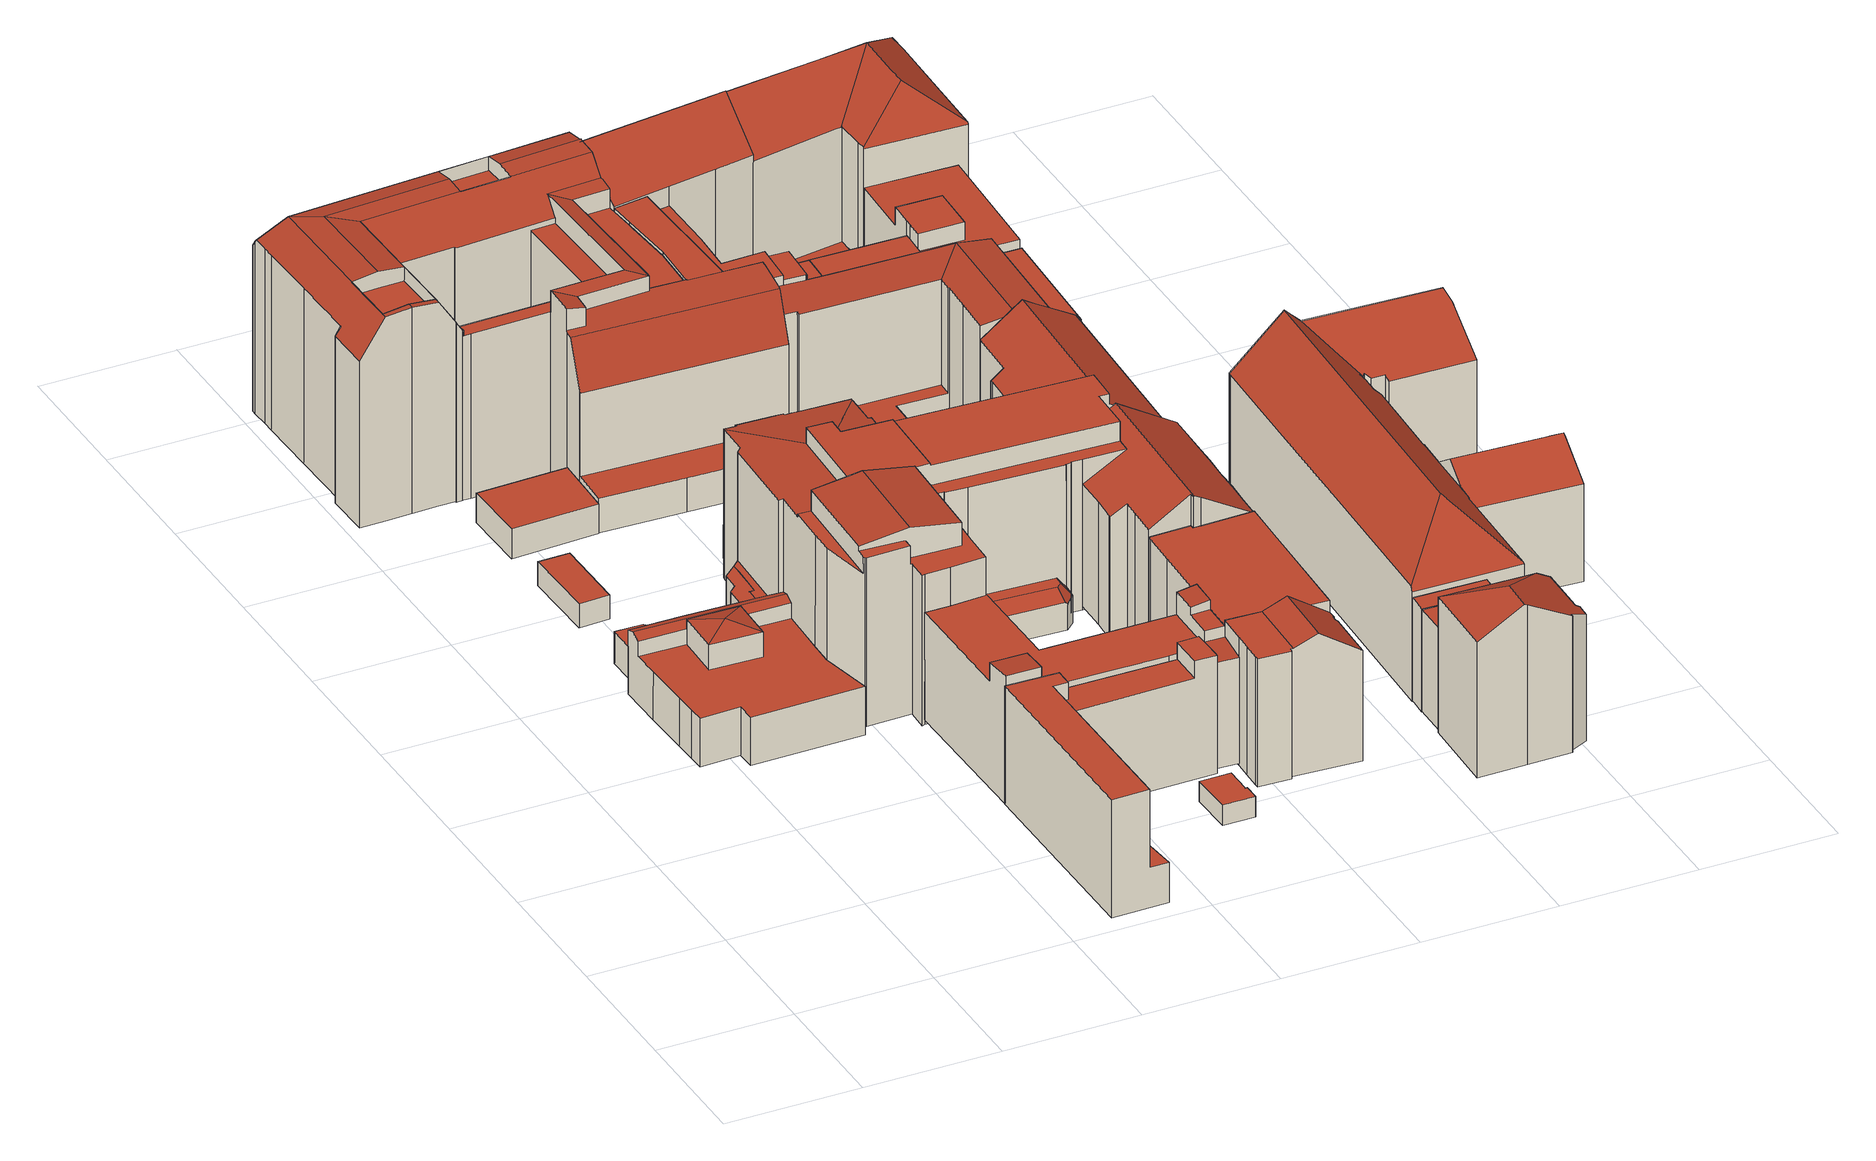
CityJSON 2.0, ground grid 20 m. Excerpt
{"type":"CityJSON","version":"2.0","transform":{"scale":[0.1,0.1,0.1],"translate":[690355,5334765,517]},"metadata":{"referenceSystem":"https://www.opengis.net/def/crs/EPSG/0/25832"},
"CityObjects":{
"building1":{"type":"Building","attributes":{"Gemeindeschluessel":"09162000","HoeheDach":"524.169","HoeheGrund":"519.370","Methode":"1000","NiedrigsteTraufeDesGebaeudes":"524.169","Geometrietyp2DReferenz":"3000","function":"31001_9998","roofType":"1000","measuredHeight":4.8,"storeysAboveGround":1},"geometry":[{"type":"MultiSurface","lod":"2","boundaries":[[[0,1,2,3]],[[2,1,4,5]],[[6,7,0,3]],[[3,2,5,6]],[[7,4,1,0]],[[6,5,4,7]]],"semantics":{"surfaces":[{"type":"WallSurface"},{"type":"RoofSurface"},{"type":"GroundSurface"}],"values":[0,1,2,0,0,0]}}]},
"building2":{"type":"Building","attributes":{"Gemeindeschluessel":"09162000","HoeheDach":"522.945","HoeheGrund":"519.340","Methode":"1000","NiedrigsteTraufeDesGebaeudes":"522.945","Geometrietyp2DReferenz":"3000","function":"31001_2000","roofType":"1000","measuredHeight":3.6,"storeysAboveGround":1},"geometry":[{"type":"MultiSurface","lod":"2","boundaries":[[[8,9,10,11]],[[11,10,12,13]],[[14,15,9,8]],[[8,11,13,14]],[[13,12,15,14]],[[15,12,10,9]]],"semantics":{"surfaces":[{"type":"WallSurface"},{"type":"GroundSurface"},{"type":"RoofSurface"}],"values":[0,0,0,1,0,2]}}]},
"building3":{"type":"Building","attributes":{"Gemeindeschluessel":"09162000","HoeheDach":"529.130","HoeheGrund":"517.018","Methode":"2000","NiedrigsteTraufeDesGebaeudes":"524.320","Geometrietyp2DReferenz":"3000","function":"31001_9998","roofType":"1000","measuredHeight":12.11,"storeysAboveGround":6},"geometry":[{"type":"MultiSurface","lod":"2","boundaries":[[[16,17,18,19]],[[20,21,22,23]],[[24,25,26,27]],[[28,29,30,31]],[[32,30,29,33,34,35,36]],[[37,38,39,40]],[[41,42,43,44]],[[45,46,47,48]],[[49,50,51,52]],[[42,53,43]],[[54,55,34,33]],[[18,17,28,31]],[[32,36,50,49]],[[53,56,57]],[[47,46,58,59]],[[47,59,19,18,31,30,32,49,52,37,40,24,27,48]],[[28,17,16,58,46,45,26,25,20,23,41,44,54,33,29]],[[55,57,56,22]],[[58,16,19,59]],[[35,60,39,38,51,50,36]],[[23,22,56,42,41]],[[26,45,48,27]],[[44,43,57,55,54]],[[34,55,22,21,60,35]],[[53,57,43]],[[52,51,38,37]],[[42,56,53]],[[25,24,40,39,60,21,20]]],"semantics":{"surfaces":[{"type":"WallSurface"},{"type":"RoofSurface"},{"type":"GroundSurface"}],"values":[0,0,0,0,0,0,0,0,0,1,0,0,0,1,0,2,1,0,0,1,0,0,0,1,1,0,1,0]}}]},
"building4":{"type":"Building","attributes":{"Gemeindeschluessel":"09162000","HoeheDach":"523.825","HoeheGrund":"519.321","Methode":"1000","NiedrigsteTraufeDesGebaeudes":"523.825","Geometrietyp2DReferenz":"3000","function":"31001_2000","roofType":"1000","measuredHeight":4.5,"storeysAboveGround":1},"geometry":[{"type":"MultiSurface","lod":"2","boundaries":[[[61,62,63,64]],[[64,65,66,61]],[[67,68,66,65]],[[61,66,68,62]],[[63,62,68,67]],[[65,64,63,67]]],"semantics":{"surfaces":[{"type":"WallSurface"},{"type":"RoofSurface"},{"type":"GroundSurface"}],"values":[0,0,0,1,0,2]}}]},
"building5":{"type":"Building","attributes":{"Gemeindeschluessel":"09162000","HoeheDach":"524.220","HoeheGrund":"519.420","Methode":"1000","NiedrigsteTraufeDesGebaeudes":"524.220","Geometrietyp2DReferenz":"3000","function":"51009_1610","roofType":"1000","measuredHeight":4.8},"geometry":[{"type":"MultiSurface","lod":"2","boundaries":[[[69,70,71,72]],[[73,74,75,76]],[[72,71,77,78]],[[79,80,74,73]],[[76,75,81,82]],[[71,70,83,81,75,74,80,84,85,86,87,77]],[[88,84,80,79]],[[78,77,87,89]],[[90,86,85,91]],[[82,81,83,92]],[[91,85,84,88]],[[92,83,70,69]],[[89,87,86,90]],[[78,89,90,91,88,79,73,76,82,92,69,72]]],"semantics":{"surfaces":[{"type":"WallSurface"},{"type":"RoofSurface"},{"type":"GroundSurface"}],"values":[0,0,0,0,0,1,0,0,0,0,0,0,0,2]}}]},
"building6":{"type":"Building","attributes":{"Gemeindeschluessel":"09162000","HoeheDach":"536.890","HoeheGrund":"518.993","Methode":"2000","NiedrigsteTraufeDesGebaeudes":"525.149","Geometrietyp2DReferenz":"3000","function":"31001_1000","roofType":"1000","measuredHeight":17.9},"geometry":[{"type":"MultiSurface","lod":"2","boundaries":[[[93,94,95,96,97,98]],[[94,93,99,100,101,102,103,104,105,106,107]],[[106,108,109,107]],[[101,110,111,102]],[[112,109,108,113,114]],[[95,115,116,117,118,119,120,121,122,96]],[[115,112,114,116]],[[123,119,118,103,102,111]],[[97,96,122,124]],[[105,104,117,116,114,113]],[[125,99,93,98]],[[95,94,107,109,112,115]],[[126,127,128,100,99,125]],[[100,128,110,101]],[[127,126,124,122,121,129]],[[119,123,130,120]],[[125,98,97,124,126]],[[120,130,129,121]],[[105,113,108,106]],[[103,118,117,104]],[[127,129,130,123,111,110,128]]],"semantics":{"surfaces":[{"type":"WallSurface"},{"type":"GroundSurface"},{"type":"RoofSurface"}],"values":[0,1,0,0,2,2,0,0,0,0,0,0,0,0,0,0,2,0,0,0,2]}}]},
"building7":{"type":"Building","attributes":{"Gemeindeschluessel":"09162000","HoeheDach":"550.660","HoeheGrund":"519.410","Methode":"2000","NiedrigsteTraufeDesGebaeudes":"524.410","Geometrietyp2DReferenz":"3000","function":"31001_2000","roofType":"3100","measuredHeight":31.25,"storeysAboveGround":8},"geometry":[{"type":"MultiSurface","lod":"2","boundaries":[[[131,132,133,134]],[[135,136,137,138,139,140]],[[141,142,143,144]],[[145,146,147,148]],[[149,150,151,152,153,154]],[[155,156,157,158,159,160,161]],[[162,163,164,165,166,167,168]],[[169,170,171,172,173,174]],[[175,176,177,178]],[[179,180,181,182]],[[183,184,167,166,180,179,185,186,187]],[[188,189,190,191]],[[192,193,170,194,195]],[[196,197,178,198,199,200]],[[162,168,201,202]],[[203,204,205,206]],[[207,208,209,210]],[[211,194,170,169]],[[148,147,142,141]],[[212,137,213,214,201,168,167,184,183,187,215,216,203]],[[217,218,219,220,174,173,221,222,223]],[[177,198,178]],[[224,193,192,225]],[[226,227,228,229]],[[230,231,232,214,213,233]],[[234,235,151,150]],[[166,165,236,211,169,174,220,181,180]],[[237,238,239,157,156,240,241]],[[206,205,242,243]],[[244,212,203,206]],[[138,137,212,245]],[[246,247,135,140]],[[248,193,224,249,250,191,190]],[[251,252,253,254]],[[255,204,256,257]],[[258,259,260,261]],[[262,237,241,263]],[[264,265,266,254,253,267,268]],[[269,270,235,234]],[[256,271,260,259,272,273]],[[274,275,195,194,211,236,276,277,278,279]],[[280,158,157,239,238,281]],[[190,189,282,283,284,172]],[[153,152,243,242,285,199,198,177,176,286,287,288,143,142,147,146]],[[289,233,136,135]],[[290,255,257,291,292,293]],[[209,208,133,132,264,268,249,224,225,294,274,295,296]],[[271,284,283,297,298,299,261,260]],[[300,287,286,301]],[[140,139,138,245,302,246]],[[303,304,230,233,289,305]],[[216,215,306,307,308,309]],[[276,236,165,164]],[[225,192,310,294]],[[216,309,311,223,222,221,173,172,284,271,256,204,203]],[[182,181,220,219]],[[312,313,314,217,223,311,315]],[[156,155,316,240]],[[294,310,275,274]],[[215,187,186,314,313,317,306]],[[318,296,295,319,320,321]],[[305,289,135,247,243,152,151,235,270,228,227]],[[273,272,200,199,285]],[[210,209,161,160]],[[171,170,193,248,190,172]],[[250,267,253,252,322,188,191]],[[189,188,322,323,324,325,282]],[[204,255,290,293,242,205]],[[291,257,256,273,285,292]],[[297,283,282,325]],[[134,207,210,160,159,158,280,281,262,263,326,321,320,319,279,278,277,276,164,163,162,202,232,231,230,304,303,226,229,269,234,150,149,154,145,148,141,144,327,300,301,175,178,197,196,328,258,261,299,298,297,325,324,323,251,254,266,265,131],[312,315,308,307,306,317,313]],[[154,153,146,145]],[[259,258,328,196,200,272]],[[327,288,287,300]],[[202,201,214,232]],[[315,311,309,308]],[[247,244,206,243]],[[233,213,137,136]],[[281,238,237,262]],[[323,322,252,251]],[[303,305,227,226]],[[292,285,242,293]],[[155,161,209,296,318,316]],[[241,240,316,318,321,326,263]],[[144,143,288,327]],[[246,302,245,212,244,247]],[[310,192,195,275]],[[319,295,274,279]],[[301,286,176,175]],[[229,228,270,269]],[[250,249,268,267]],[[134,133,208,207]],[[185,179,182,219,218,217,314,186]],[[265,264,132,131]]],"semantics":{"surfaces":[{"type":"WallSurface"},{"type":"RoofSurface"},{"type":"GroundSurface"}],"values":[0,0,0,0,0,0,0,0,0,0,0,0,1,0,0,1,0,0,0,1,0,0,0,0,0,0,1,1,1,1,0,0,0,0,0,0,0,0,0,1,0,0,1,1,1,1,1,0,0,1,0,0,0,0,1,0,0,0,0,0,0,1,1,0,1,1,0,0,0,0,2,0,0,0,0,0,1,1,0,0,0,0,1,0,0,0,1,0,0,0,0,0,1,0]}}]},
"building8":{"type":"Building","attributes":{"Gemeindeschluessel":"09162000","HoeheDach":"538.963","HoeheGrund":"518.934","Methode":"2000","NiedrigsteTraufeDesGebaeudes":"535.160","Geometrietyp2DReferenz":"3000","function":"31001_9998","roofType":"1000","measuredHeight":20.03,"storeysAboveGround":5},"geometry":[{"type":"MultiSurface","lod":"2","boundaries":[[[329,330,331,332,333,334]],[[335,336,337,338]],[[339,340,341,342]],[[343,344,345,346,339,342]],[[347,341,340,348]],[[335,349,350,331,330,336]],[[351,352,353,329,334,354]],[[349,351,354,355,356,350]],[[355,354,334,333]],[[350,356,332,331]],[[343,347,348,357,337,336,330,329,353,358,359,360,344]],[[346,361,357,348,340,339]],[[345,344,360,362]],[[363,359,358,364]],[[356,355,333,332]],[[349,335,338,361,346,345,362,363,364,352,351]],[[358,353,352,364]],[[362,360,359,363]],[[343,342,341,347]],[[338,337,357,361]]],"semantics":{"surfaces":[{"type":"WallSurface"},{"type":"RoofSurface"},{"type":"GroundSurface"}],"values":[0,0,1,0,0,0,0,0,1,1,1,0,0,0,0,2,0,0,0,0]}}]},
"building9":{"type":"Building","attributes":{"Gemeindeschluessel":"09162000","HoeheDach":"522.151","HoeheGrund":"519.059","Methode":"2000","NiedrigsteTraufeDesGebaeudes":"522.151","Geometrietyp2DReferenz":"3000","function":"31001_2000","roofType":"1000","measuredHeight":3.09},"geometry":[{"type":"MultiSurface","lod":"2","boundaries":[[[365,366,367,368]],[[369,370,371,372]],[[373,374,370,369]],[[366,371,370,374,375,367]],[[376,375,374,373]],[[368,376,373,369,372,365]],[[372,371,366,365]],[[368,367,375,376]]],"semantics":{"surfaces":[{"type":"WallSurface"},{"type":"RoofSurface"},{"type":"GroundSurface"}],"values":[0,0,0,1,0,2,0,0]}}]},
"building10":{"type":"Building","attributes":{"Gemeindeschluessel":"09162000","HoeheDach":"522.207","HoeheGrund":"519.370","Methode":"2000","NiedrigsteTraufeDesGebaeudes":"521.052","Geometrietyp2DReferenz":"3000","function":"31001_2000","roofType":"1000","measuredHeight":2.84},"geometry":[{"type":"MultiSurface","lod":"2","boundaries":[[[377,378,379,380]],[[381,382,383,384]],[[385,386,378,377]],[[387,388,383,382,379,378,386]],[[389,387,386,385]],[[385,377,380,381,384,390,389]],[[384,383,388,390]],[[380,379,382,381]],[[390,388,387,389]]],"semantics":{"surfaces":[{"type":"WallSurface"},{"type":"RoofSurface"},{"type":"GroundSurface"}],"values":[0,0,0,1,0,2,0,0,0]}}]},
"building11":{"type":"Building","attributes":{"Gemeindeschluessel":"09162000","HoeheDach":"535.914","HoeheGrund":"519.265","Methode":"2000","NiedrigsteTraufeDesGebaeudes":"535.383","Geometrietyp2DReferenz":"3000","function":"31001_2000","roofType":"1000","measuredHeight":16.65},"geometry":[{"type":"MultiSurface","lod":"2","boundaries":[[[391,392,393,394]],[[394,395,396,391]],[[395,397,398,396]],[[391,396,398,392]],[[392,398,397,393]],[[393,397,395,394]]],"semantics":{"surfaces":[{"type":"GroundSurface"},{"type":"WallSurface"},{"type":"RoofSurface"}],"values":[0,1,2,1,1,1]}}]},
"building12":{"type":"Building","attributes":{"Gemeindeschluessel":"09162000","HoeheDach":"545.610","HoeheGrund":"518.247","Methode":"2000","NiedrigsteTraufeDesGebaeudes":"522.238","Geometrietyp2DReferenz":"3000","function":"31001_9998","roofType":"3100","measuredHeight":27.36,"storeysAboveGround":7},"geometry":[{"type":"MultiSurface","lod":"2","boundaries":[[[399,83,81,400]],[[401,402,403,404]],[[405,406,407,408,409]],[[410,411,412,413]],[[414,415,416,417,418,419]],[[420,421,422,423]],[[424,425,426,427,428,429]],[[430,431,432,433]],[[434,435,436,437]],[[400,81,75,438]],[[439,440,441,442,443,444,445,415,414,432,431,446,422,421,447,448,449,450,451,452,453,454,455,456]],[[417,407,406,457,458,418]],[[459,460,461,462,463,464]],[[465,70,83,399]],[[466,467,468,469]],[[470,74,80,471]],[[472,473,474,475]],[[476,477,478,479]],[[480,445,444,481]],[[482,483,484,485]],[[486,454,453,487]],[[488,489,490,491,492]],[[487,453,452,493]],[[494,495,496,497]],[[498,440,439,499]],[[424,429,500,434,437,501,497,496,502]],[[488,492,503,504]],[[505,506,507,508]],[[485,484,509,510]],[[511,71,70,465]],[[512,513,514,515]],[[516,517,477,476]],[[518,404,403,519,520]],[[521,522,514,513,523]],[[524,441,440,498]],[[525,526,527,528]],[[505,508,495,494]],[[529,493,452,451,530,531]],[[532,533,443,442]],[[474,84,80,74,75,81,83,70,71,475]],[[534,535,536,405,409]],[[537,538,539,540]],[[541,542,543,413,412,544,428,427]],[[407,417,416,408]],[[500,429,428,544]],[[545,455,454,486]],[[541,420,423,546,430,433,547,548,535,534,549,480,481,533,532,524,498,499,550,545,486,487,493,529,551,552,553,554,511,465,399,400,438,470,471,555,401,404,518,556,512,515,557,558,559,489,488,504,560,460,459,516,476,479,561,562,482,485,510,537,540,525,528,542]],[[420,541,427,426,447,421]],[[423,422,446,546]],[[450,449,563,564,565,566,567]],[[552,568,569,553]],[[570,490,489,559]],[[550,456,455,545]],[[523,571,572,521]],[[543,527,526,539,538,509,484,483,410,413]],[[518,520,573,556]],[[546,446,431,430]],[[574,575,576,577,507,506]],[[505,519,403,402,473,472,578,579,574,506]],[[532,442,441,524]],[[580,435,463,462]],[[575,581,582,566,565,576]],[[562,561,583,584,585]],[[510,509,538,537]],[[586,587,588,589]],[[547,433,432,414,419,590,591]],[[549,415,445,480]],[[528,527,543,542]],[[592,531,530,567,566,582]],[[507,586,589,593,502,496,495,508]],[[401,555,84,474,473,402]],[[469,468,436,435,580]],[[424,502,593,425]],[[459,464,517,516]],[[479,478,583,561]],[[412,411,585,584,500,544]],[[512,556,573,571,523,513]],[[511,554,578,472,475,71]],[[535,548,594,595,536]],[[570,596,597,598,572,571,573,520,519,505,494,491,490]],[[448,447,426,425,593,589]],[[595,594,591,590,458,457]],[[575,599,569,568,581]],[[550,499,439,456]],[[449,448,589,588,563]],[[558,596,570,559]],[[450,567,530,451]],[[540,539,526,525]],[[438,75,74,470]],[[434,500,584,583,478,477,517,464,463,435]],[[507,577,587,586]],[[579,599,575,574]],[[521,572,598,522]],[[529,531,592,551]],[[533,481,444,443]],[[564,587,577,576,565]],[[471,80,84,555]],[[557,597,596,558]],[[590,419,418,458]],[[536,595,457,406,405]],[[560,504,503,467,466,600]],[[482,562,585,411,410,483]],[[588,587,564,563]],[[501,468,467,503,492,491,494,497]],[[580,462,461,600,466,469]],[[552,551,592,582,581,568]],[[557,515,514,522,598,597]],[[436,468,501,437]],[[560,600,461,460]],[[547,591,594,548]],[[549,534,409,408,416,415]],[[554,553,569,599,579,578]]],"semantics":{"surfaces":[{"type":"WallSurface"},{"type":"RoofSurface"},{"type":"GroundSurface"}],"values":[0,0,1,0,0,0,1,0,0,0,1,1,0,0,0,0,0,0,0,0,0,0,0,0,0,0,0,0,0,0,0,0,0,1,0,0,0,0,0,1,0,0,0,1,0,0,2,0,0,0,0,0,0,0,1,0,0,0,1,0,0,0,0,0,0,0,0,0,1,1,0,0,0,0,0,1,0,0,0,1,0,1,1,0,0,0,0,0,0,1,0,0,0,0,0,1,0,0,1,1,0,0,1,1,1,0,0,1,0,0,0,0]}}]},
"building13":{"type":"Building","attributes":{"Gemeindeschluessel":"09162000","HoeheDach":"539.790","HoeheGrund":"519.043","Methode":"2000","NiedrigsteTraufeDesGebaeudes":"535.763","Geometrietyp2DReferenz":"3000","function":"31001_9998","roofType":"3100","measuredHeight":20.75,"storeysAboveGround":5},"geometry":[{"type":"MultiSurface","lod":"2","boundaries":[[[601,602,603,604]],[[605,606,607,608]],[[609,610,611,612]],[[613,611,610,614,615,607,606,616,602,601]],[[617,616,606,605]],[[617,618,619,603,602,616]],[[620,621,622,623]],[[624,625,626,627]],[[623,622,628,629]],[[630,614,610,609]],[[608,607,615,631]],[[620,632,613,601,604,621]],[[629,628,633,634]],[[631,615,614,630]],[[628,622,621,604,603,619,626,625,633]],[[620,623,629,634,624,627,618,617,605,608,631,630,609,612,632]],[[634,633,625,624]],[[612,611,613,632]],[[627,626,619,618]]],"semantics":{"surfaces":[{"type":"RoofSurface"},{"type":"WallSurface"},{"type":"GroundSurface"}],"values":[0,1,1,0,1,1,1,1,1,1,1,1,1,1,0,2,1,1,1]}}]},
"building14":{"type":"Building","attributes":{"Gemeindeschluessel":"09162000","HoeheDach":"524.244","HoeheGrund":"519.518","Methode":"2000","NiedrigsteTraufeDesGebaeudes":"521.120","Geometrietyp2DReferenz":"3000","function":"51009_1610","roofType":"1000","measuredHeight":4.73},"geometry":[{"type":"MultiSurface","lod":"2","boundaries":[[[635,636,637,638,639,640,641]],[[642,643,644,645]],[[646,647,648,649]],[[650,651,652,653]],[[654,655,656,657]],[[658,659,660,661]],[[662,663,664,665]],[[666,667,668,669,670,671,672,673,642,645,646,649,650,653,674,675,676,654,657,677,662,665,678,679,680,681,682,683]],[[684,659,658,685]],[[677,686,663,662]],[[645,644,647,646]],[[678,687,688,679]],[[649,648,651,650]],[[682,689,690,683]],[[675,691,692,676]],[[666,636,635,667]],[[674,693,691,675]],[[644,643,694,695,696,697,698,699,661,660,688,687,664,663,686,656,655,692,691,693,652,651,648,647]],[[668,699,698,669]],[[671,696,695,672]],[[669,698,697,670]],[[670,697,696,671]],[[676,692,655,654]],[[690,689,638,637]],[[682,681,639,638,689]],[[640,700,701,641]],[[665,664,687,678]],[[672,695,694,673]],[[681,680,702,703,700,640,639]],[[673,694,643,642]],[[653,652,693,674]],[[701,700,703,704]],[[668,667,635,641,701,704,685,658,661,699]],[[704,703,702,684,685]],[[657,656,686,677]],[[666,683,690,637,636]],[[680,679,688,660,659,684,702]]],"semantics":{"surfaces":[{"type":"RoofSurface"},{"type":"WallSurface"},{"type":"GroundSurface"}],"values":[0,1,1,1,1,0,1,2,1,1,1,1,1,1,1,1,1,0,1,1,1,1,1,0,1,1,1,1,1,1,1,0,1,0,1,1,1]}}]},
"building15":{"type":"Building","attributes":{"Gemeindeschluessel":"09162000","HoeheDach":"544.747","HoeheGrund":"519.711","Methode":"2000","NiedrigsteTraufeDesGebaeudes":"542.140","Geometrietyp2DReferenz":"3000","function":"31001_9998","roofType":"1000","measuredHeight":25.04,"storeysAboveGround":5},"geometry":[{"type":"MultiSurface","lod":"2","boundaries":[[[705,706,707,708]],[[709,710,711,712,713,714]],[[715,716,717,718]],[[718,717,719,720]],[[710,709,721,722,706,705,723,724]],[[725,722,721,726]],[[711,710,724,727]],[[716,715,713,712]],[[713,715,718,720,728,708,707,725,726,714]],[[706,722,725,707]],[[726,721,709,714]],[[728,723,705,708]],[[711,727,719,717,716,712]],[[724,723,728,720,719,727]]],"semantics":{"surfaces":[{"type":"WallSurface"},{"type":"RoofSurface"},{"type":"GroundSurface"}],"values":[0,0,0,0,1,0,0,0,2,0,0,0,1,0]}}]},
"building16":{"type":"Building","attributes":{"Gemeindeschluessel":"09162000","HoeheDach":"537.560","HoeheGrund":"519.202","Methode":"2000","NiedrigsteTraufeDesGebaeudes":"537.560","Geometrietyp2DReferenz":"3000","function":"31001_9998","roofType":"1000","measuredHeight":18.36,"storeysAboveGround":6},"geometry":[{"type":"MultiSurface","lod":"2","boundaries":[[[729,730,731,732]],[[732,731,733,734]],[[735,736,737,738]],[[739,740,741,742]],[[734,735,738,739,742,743,744,745,746,747,729,732]],[[742,741,748,743]],[[743,748,749,744]],[[744,749,750,745]],[[746,751,752,747]],[[745,750,751,746]],[[734,733,736,735]],[[738,737,740,739]],[[736,733,731,730,752,751,750,749,748,741,740,737]],[[747,752,730,729]]],"semantics":{"surfaces":[{"type":"WallSurface"},{"type":"GroundSurface"},{"type":"RoofSurface"}],"values":[0,0,0,0,1,0,0,0,0,0,0,0,2,0]}}]},
"building17":{"type":"Building","attributes":{"Gemeindeschluessel":"09162000","HoeheDach":"527.104","HoeheGrund":"519.840","Methode":"1000","NiedrigsteTraufeDesGebaeudes":"527.104","Geometrietyp2DReferenz":"3000","function":"31001_9998","roofType":"1000","measuredHeight":7.26},"geometry":[{"type":"MultiSurface","lod":"2","boundaries":[[[753,754,755,756,757,758]],[[758,757,759,760]],[[756,755,761,762,763,764,765,766,759,757]],[[759,766,765,767,768,760]],[[754,769,770,762,761,755]],[[765,764,763,771,772,767]],[[771,763,762,770]],[[769,754,753,758,760,768,767,772,771,770]]],"semantics":{"surfaces":[{"type":"WallSurface"},{"type":"RoofSurface"},{"type":"GroundSurface"}],"values":[0,0,1,0,0,0,0,2]}}]},
"building18":{"type":"Building","attributes":{"Gemeindeschluessel":"09162000","HoeheDach":"550.820","HoeheGrund":"519.740","Methode":"1000","NiedrigsteTraufeDesGebaeudes":"544.904","Geometrietyp2DReferenz":"3000","function":"31001_9998","roofType":"3100","measuredHeight":31.08,"storeysAboveGround":8},"geometry":[{"type":"MultiSurface","lod":"2","boundaries":[[[773,774,775,728,720,776,777,778,779,780,781,782,783]],[[775,784,785,728]],[[786,787,785,784,788,789,790]],[[791,792,793,783,782,781]],[[794,790,789,793,792,791,795,796]],[[788,774,773,783,793,789]],[[780,795,791,781]],[[778,777,776,720,787,786,790,794,796,779]],[[774,788,784,775]],[[779,796,795,780]],[[728,785,787,720]]],"semantics":{"surfaces":[{"type":"GroundSurface"},{"type":"WallSurface"},{"type":"RoofSurface"}],"values":[0,1,2,1,2,1,1,1,1,1,1]}}]},
"building19":{"type":"Building","attributes":{"Gemeindeschluessel":"09162000","HoeheDach":"542.417","HoeheGrund":"518.841","Methode":"2000","NiedrigsteTraufeDesGebaeudes":"537.296","Geometrietyp2DReferenz":"3000","function":"31001_9998","roofType":"3100","measuredHeight":23.58,"storeysAboveGround":6},"geometry":[{"type":"MultiSurface","lod":"2","boundaries":[[[797,798,799,800]],[[801,802,803,804]],[[805,806,807,808]],[[809,810,811,812]],[[804,803,813,814]],[[815,816,817,818]],[[808,807,819,820]],[[821,822,823,824]],[[800,799,825,826]],[[820,819,802,801]],[[827,828,816,815]],[[829,421,830,831]],[[832,812,811,833,798,797]],[[814,813,421,829]],[[834,822,821,835,831,830]],[[836,837,828,827]],[[824,823,837,836]],[[818,817,810,809]],[[824,836,827,815,818,809,812,832,797,800,826,805,808,820,801,804,814,829,831,835,821]],[[826,825,806,805]],[[807,806,825,799,798,833,834,830,421,813,803,802,819]],[[811,810,817,816,828,837,823,822,834,833]]],"semantics":{"surfaces":[{"type":"WallSurface"},{"type":"GroundSurface"},{"type":"RoofSurface"}],"values":[0,0,0,0,0,0,0,0,0,0,0,0,0,0,0,0,0,0,1,0,2,2]}}]},
"building20":{"type":"Building","attributes":{"Gemeindeschluessel":"09162000","HoeheDach":"541.418","HoeheGrund":"519.781","Methode":"2000","NiedrigsteTraufeDesGebaeudes":"527.070","Geometrietyp2DReferenz":"3000","function":"31001_9998","roofType":"1000","measuredHeight":21.64,"storeysAboveGround":2},"geometry":[{"type":"MultiSurface","lod":"2","boundaries":[[[838,839,840,841,842]],[[843,840,839,844]],[[845,771,763,846]],[[847,838,842,848]],[[849,850,851,852]],[[853,854,841,840,843,855]],[[754,848,842,841,854,755]],[[853,856,857,858,859,860,851,850,846,763,762,755,854]],[[861,858,857,862]],[[863,847,848,754,770,771,845,849,852,864,865,861,862,866]],[[863,866,856,853,855,867]],[[754,755,762,770]],[[770,762,763,771]],[[867,855,843,844]],[[852,851,860,864]],[[847,863,867,844,839,838]],[[862,857,856,866]],[[849,845,846,850]],[[864,860,859,865]],[[865,859,858,861]]],"semantics":{"surfaces":[{"type":"RoofSurface"},{"type":"WallSurface"},{"type":"GroundSurface"}],"values":[0,1,1,1,1,1,1,0,1,2,1,1,1,0,1,1,1,1,1,1]}}]},
"building21":{"type":"Building","attributes":{"name":"Goethecenter / Maritim (P20)","Gemeindeschluessel":"09162000","HoeheDach":"540.740","HoeheGrund":"519.530","Methode":"2000","NiedrigsteTraufeDesGebaeudes":"524.014","Geometrietyp2DReferenz":"3000","function":"31001_9998","roofType":"1000","measuredHeight":21.21,"storeysAboveGround":6},"geometry":[{"type":"MultiSurface","lod":"2","boundaries":[[[868,869,681,870]],[[871,872,873,874,875,876,877,878,879,880]],[[881,682,882,883]],[[884,885,886,887]],[[888,884,887,889,682,881,890,870,681,680,679,891,892,893,894,895,896,897,898,871,880]],[[899,868,870,890,900,901]],[[891,902,903,892]],[[879,878,904,886,885,905]],[[904,878,877,906]],[[895,907,908,896]],[[889,887,886,904,906,909,910,911]],[[892,903,912,893]],[[893,912,913,894]],[[872,871,898,914]],[[896,908,915,897]],[[897,915,914,898]],[[872,914,915,908,907,913,912,903,902,916,917,873]],[[918,919,916,902,891,679]],[[888,905,885,884]],[[869,868,899,920,919,918,921]],[[680,921,918,679]],[[894,913,907,895]],[[909,876,875,910]],[[890,881,883,900]],[[869,921,680,681]],[[875,874,922,911,910]],[[879,905,888,880]],[[916,919,920,917]],[[899,901,917,920]],[[922,874,873,917,901,900,883,882]],[[877,876,909,906]],[[682,889,911,922,882]]],"semantics":{"surfaces":[{"type":"WallSurface"},{"type":"GroundSurface"},{"type":"RoofSurface"}],"values":[0,0,0,0,1,0,0,2,0,0,0,0,0,0,0,0,2,0,0,2,0,0,0,0,0,2,0,0,0,2,2,0]}}]},
"building22":{"type":"Building","attributes":{"Gemeindeschluessel":"09162000","HoeheDach":"539.306","HoeheGrund":"519.870","Methode":"1000","NiedrigsteTraufeDesGebaeudes":"539.306","Geometrietyp2DReferenz":"3000","function":"31001_9998","roofType":"1000","measuredHeight":19.44,"storeysAboveGround":5},"geometry":[{"type":"MultiSurface","lod":"2","boundaries":[[[923,924,867,925]],[[926,927,928,929]],[[925,867,927,926]],[[924,930,928,927,867]],[[925,926,929,931,923]],[[929,928,930,931]],[[931,930,924,923]]],"semantics":{"surfaces":[{"type":"WallSurface"},{"type":"RoofSurface"},{"type":"GroundSurface"}],"values":[0,0,0,1,2,0,0]}}]},
"building23":{"type":"Building","attributes":{"Gemeindeschluessel":"09162000","HoeheDach":"534.734","HoeheGrund":"519.280","Methode":"1000","NiedrigsteTraufeDesGebaeudes":"534.734","Geometrietyp2DReferenz":"3000","function":"31001_9998","roofType":"1000","measuredHeight":15.45},"geometry":[{"type":"MultiSurface","lod":"2","boundaries":[[[932,933,934,935]],[[935,934,936,937]],[[938,939,933,932]],[[935,937,938,932]],[[937,936,939,938]],[[933,939,936,934]]],"semantics":{"surfaces":[{"type":"WallSurface"},{"type":"GroundSurface"},{"type":"RoofSurface"}],"values":[0,0,0,1,0,2]}}]},
"building24":{"type":"Building","attributes":{"Gemeindeschluessel":"09162000","HoeheDach":"543.370","HoeheGrund":"519.050","Methode":"2000","NiedrigsteTraufeDesGebaeudes":"538.189","Geometrietyp2DReferenz":"3000","function":"31001_9998","roofType":"3200","measuredHeight":24.32},"geometry":[{"type":"MultiSurface","lod":"2","boundaries":[[[940,941,942,943]],[[944,945,946,947]],[[948,943,942,949]],[[947,946,950,951]],[[952,953,949,942,941]],[[954,951,950,955,956]],[[957,958,959,960]],[[943,948,954,956]],[[953,952,961,962]],[[962,961,958,957]],[[945,944,960,959]],[[943,956,955,940]],[[944,947,951,954,948,949,953,962,957,960]],[[945,959,958,961,952,941,940,955,950,946]]],"semantics":{"surfaces":[{"type":"RoofSurface"},{"type":"WallSurface"},{"type":"GroundSurface"}],"values":[0,1,1,1,1,1,1,1,1,1,1,0,2,0]}}]},
"building25":{"type":"Building","attributes":{"Gemeindeschluessel":"09162000","HoeheDach":"534.800","HoeheGrund":"519.250","Methode":"1000","NiedrigsteTraufeDesGebaeudes":"534.800","Geometrietyp2DReferenz":"3000","function":"31001_9998","roofType":"1000","measuredHeight":15.55,"storeysAboveGround":5},"geometry":[{"type":"MultiSurface","lod":"2","boundaries":[[[963,964,965,966,967,968]],[[969,970,971,972,973,974]],[[967,975,974,973,976,968]],[[964,963,968,976,973,972,971]],[[964,971,970,965]],[[966,965,970,969,974,975,967]]],"semantics":{"surfaces":[{"type":"WallSurface"},{"type":"GroundSurface"},{"type":"RoofSurface"}],"values":[0,0,0,1,0,2]}}]},
"building26":{"type":"Building","attributes":{"Gemeindeschluessel":"09162000","HoeheDach":"527.066","HoeheGrund":"519.900","Methode":"1000","NiedrigsteTraufeDesGebaeudes":"527.066","Geometrietyp2DReferenz":"3000","function":"31001_9998","roofType":"1000","measuredHeight":7.17,"storeysAboveGround":2},"geometry":[{"type":"MultiSurface","lod":"2","boundaries":[[[977,978,979,851]],[[980,978,977,981,982,983]],[[977,851,850,981]],[[981,850,846,982]],[[982,846,984,983]],[[979,985,984,846,850,851]],[[978,980,983,984,985,979]]],"semantics":{"surfaces":[{"type":"WallSurface"},{"type":"GroundSurface"},{"type":"RoofSurface"}],"values":[0,1,0,0,0,2,0]}}]},
"building27":{"type":"Building","attributes":{"Gemeindeschluessel":"09162000","HoeheDach":"541.487","HoeheGrund":"519.757","Methode":"2000","NiedrigsteTraufeDesGebaeudes":"532.700","Geometrietyp2DReferenz":"3000","function":"31001_9998","roofType":"1000","measuredHeight":21.73,"storeysAboveGround":6},"geometry":[{"type":"MultiSurface","lod":"2","boundaries":[[[986,987,988,989,990,991]],[[992,993,994,995,996,997]],[[998,999,1000,1001,1002,995,994,1003]],[[1004,1005,1006,1003,994,993]],[[999,998,1007,988,987,1008]],[[1000,1009,1010,1001]],[[998,1003,1006,1011,1012,1007]],[[986,1004,993,992,1013,1008,987]],[[1002,1014,996,995]],[[990,989,1012]],[[1001,1010,1014,1002]],[[1006,1005,1015,1011]],[[1011,1015,1016]],[[1000,999,1008,1013,1017,1009]],[[1016,991,990,1012,1011]],[[992,997,1017,1013]],[[1004,986,991,1016,1015,1005]],[[989,988,1007,1012]],[[1014,1010,1009,1017,997,996]]],"semantics":{"surfaces":[{"type":"WallSurface"},{"type":"RoofSurface"},{"type":"GroundSurface"}],"values":[0,0,1,0,0,0,0,2,0,0,0,1,0,0,1,0,0,1,1]}}]},
"building28":{"type":"Building","attributes":{"Gemeindeschluessel":"09162000","HoeheDach":"550.492","HoeheGrund":"519.810","Methode":"2000","NiedrigsteTraufeDesGebaeudes":"544.243","Geometrietyp2DReferenz":"3000","function":"31001_9998","roofType":"3200","measuredHeight":30.68,"storeysAboveGround":8},"geometry":[{"type":"MultiSurface","lod":"2","boundaries":[[[1018,1019,1020,1021,1022]],[[1023,1024,1025,1026,1027,1028,1029,845]],[[1018,987,1030,1031,1032,1033,1034,1019]],[[1031,1030,987,1035,1036,1037,1038,1039,1040,1041,845,1029,1028,1027,1042,1043,1044,1032]],[[1045,1046,1047,1021,1020,1048,1049,1050]],[[1033,1032,1044,1043,1051,1052]],[[1022,1021,1047,1037,1036,1035]],[[1026,1053,1051,1043,1042,1027]],[[1025,1054,1049,1052,1051,1053,1026]],[[845,1041,1040,1039,1045,1050,1055,1023]],[[1024,1023,1055,1050,1049,1054,1025]],[[987,1018,1022,1035]],[[1019,1034,1033,1052,1049,1048,1020]],[[1047,1046,1045,1039,1038,1037]]],"semantics":{"surfaces":[{"type":"RoofSurface"},{"type":"WallSurface"},{"type":"GroundSurface"}],"values":[0,1,1,2,0,1,1,1,0,1,0,1,0,1]}}]},
"building29":{"type":"Building","attributes":{"Gemeindeschluessel":"09162000","HoeheDach":"543.910","HoeheGrund":"519.132","Methode":"2000","NiedrigsteTraufeDesGebaeudes":"524.948","Geometrietyp2DReferenz":"3000","function":"31001_9998","roofType":"3100","measuredHeight":24.78,"storeysAboveGround":5},"geometry":[{"type":"MultiSurface","lod":"2","boundaries":[[[1056,1057,1058,1059]],[[1060,1061,1062,1063]],[[1063,1062,1064,1065]],[[1066,1067,1068,1069,1070]],[[1071,1065,1064,1072,1073]],[[1074,1075,1076,1077]],[[1078,1079,1068,1067]],[[1060,1080,1081,1082,1083,1061]],[[1084,1085,1086,1087,1088]],[[1086,1085,1089,1090,1091]],[[1092,1093,1081,1080]],[[1079,1078,1094,1095,1091,1090]],[[1096,1097,1098,1099]],[[1100,1101,1059,1058]],[[1102,1103,1104,1105]],[[1106,1107,1083,1082]],[[1108,1109,1110]],[[1111,1112,1113,1114]],[[1115,1116,1066,1070,1117]],[[1097,1102,1105,1098]],[[1100,1058,1057,1113,1112,1118,1076,1075,1115,1117,1119]],[[1071,1073,1120,1121]],[[1122,1118,1112,1111]],[[1088,1121,1120,1110,1109,1084]],[[1114,1113,1057,1056]],[[1123,1124,1107,1106,1125]],[[1072,1064,1062,1061,1083,1107,1124,1126]],[[1120,1073,1072,1126,1108,1110]],[[1092,1104,1103,1123,1125,1093]],[[1086,1091,1095,1127,1087]],[[1124,1108,1126]],[[1071,1121,1088,1087,1127,1095,1094,1078,1067,1066,1116,1074,1077,1122,1111,1114,1056,1059,1101,1128,1099,1098,1105,1104,1092,1080,1060,1063,1065]],[[1116,1115,1075,1074]],[[1089,1069,1068,1079,1090]],[[1128,1129,1096,1099]],[[1077,1076,1118,1122]],[[1082,1081,1093,1125,1106]],[[1084,1109,1108,1124,1123,1103,1102,1097,1096,1129,1119,1117,1070,1069,1089,1085]],[[1128,1101,1100,1119,1129]]],"semantics":{"surfaces":[{"type":"WallSurface"},{"type":"RoofSurface"},{"type":"GroundSurface"}],"values":[0,0,0,0,0,0,0,0,0,1,0,0,0,0,0,0,0,0,0,0,1,0,0,0,0,0,1,1,0,0,0,2,0,1,0,0,1,1,0]}}]}
},
"vertices":[
[193,833,24],[193,833,72],[230,793,72],[230,793,24],[152,833,72],[152,793,72],[152,793,24],[152,833,24],
[150,932,23],[150,932,59],[148,1048,59],[148,1048,23],[194,1049,59],[194,1049,23],[195,934,23],[195,934,59],
[157,593,73],[156,616,73],[156,616,0],[157,593,0],[370,760,73],[370,760,96],[298,761,96],[298,761,73],[367,684,0],[367,684,73],[366,649,73],[366,649,0],[155,650,73],[153,722,73],[153,722,0],[155,650,0],[152,793,0],[152,764,73],[152,764,96],[152,780,101],[152,793,97],[356,789,0],[356,789,97],[372,788,97],[372,788,0],[296,692,73],[296,692,111],[219,694,111],[219,694,73],[382,569,73],[217,567,73],[217,567,0],[382,569,0],[230,793,0],[230,793,97],[327,790,97],[327,790,0],[259,728,121],[221,763,73],[221,763,96],[298,761,111],[221,763,111],[216,595,73],[216,595,0],[371,775,101],
[277,1224,68],[274,1127,68],[274,1127,23],[277,1224,23],[144,1220,23],[144,1220,68],[146,1121,23],[146,1121,68],
[356,793,24],[356,793,72],[356,789,72],[356,789,24],[359,863,24],[359,863,72],[358,844,72],[358,844,24],[327,790,72],[327,790,24],[360,892,24],[360,892,72],[351,844,72],[351,844,24],[349,793,72],[360,908,72],[341,891,72],[340,864,72],[329,854,72],[360,908,24],[329,854,24],[340,864,24],[341,891,24],[349,793,24],
[524,161,20],[528,253,20],[528,253,173],[527,250,173],[527,250,81],[524,161,81],[539,1,20],[456,0,20],[455,310,20],[456,310,20],[536,308,20],[689,307,20],[732,308,20],[733,262,20],[733,256,20],[733,262,199],[733,256,199],[455,310,199],[456,310,199],[701,256,199],[732,308,199],[701,307,199],[701,256,173],[701,307,173],[689,307,173],[536,308,173],[532,308,173],[532,282,173],[510,282,173],[510,250,173],[532,308,199],[510,250,81],[539,1,81],[511,1,81],[511,1,199],[456,0,199],[510,282,199],[532,282,199],
[574,1258,24],[574,1258,279],[574,1253,278],[574,1253,24],[41,1283,333],[79,1284,337],[118,1285,333],[118,1285,312],[79,1284,312],[41,1283,312],[228,1602,24],[228,1602,276],[287,1605,276],[287,1605,24],[5,1589,24],[5,1589,276],[15,1589,276],[15,1589,24],[5,1579,24],[6,1556,24],[6,1556,289],[5,1579,289],[5,1581,287],[5,1581,24],[570,1174,202],[570,1174,76],[567,1115,76],[567,1115,24],[570,1174,24],[570,1177,24],[570,1177,209],[152,1275,24],[153,1275,24],[163,1275,24],[163,1275,273],[153,1275,273],[153,1275,281],[152,1275,281],[386,1280,273],[386,1280,306],[380,1469,306],[379,1490,306],[380,1469,281],[380,1469,273],[449,1615,24],[449,1615,276],[449,1614,277],[449,1614,24],[152,1298,74],[152,1298,273],[349,1302,273],[349,1302,74],[152,1327,281],[152,1298,281],[152,1327,74],[152,1331,74],[152,1331,281],[460,1473,272],[460,1473,301],[405,1470,301],[405,1470,272],[307,1257,301],[412,1260,301],[279,1277,306],[279,1276,306],[454,1548,24],[452,1574,24],[449,1614,278],[452,1574,333],[454,1548,336],[142,1274,296],[142,1274,24],[114,1497,333],[262,1506,333],[260,1534,337],[75,1523,337],[571,1204,24],[571,1204,271],[571,1202,271],[571,1202,24],[279,1277,273],[116,1373,333],[118,1276,333],[143,1276,296],[151,1331,282],[148,1456,282],[232,1460,74],[237,1460,74],[344,1467,74],[344,1467,273],[344,1467,281],[237,1460,281],[232,1460,281],[412,1260,278],[307,1257,277],[2,1342,24],[2,1342,277],[10,1342,290],[10,1342,24],[79,1275,24],[118,1276,24],[143,1276,24],[79,1275,337],[6,1537,24],[6,1537,289],[279,1278,273],[398,1122,76],[457,1120,76],[554,1116,76],[276,1185,76],[274,1127,76],[258,1562,333],[36,1549,333],[78,1372,337],[116,1373,312],[39,1370,312],[39,1370,333],[412,1265,301],[412,1265,279],[412,1265,272],[464,1423,24],[464,1423,272],[470,1339,272],[470,1339,24],[262,1506,312],[336,1510,333],[336,1510,312],[455,1545,24],[455,1545,336],[455,1541,336],[455,1541,24],[398,1122,24],[274,1127,24],[467,1262,278],[467,1262,24],[467,1263,24],[467,1263,272],[467,1263,279],[8,1446,24],[8,1446,290],[457,1517,333],[455,1546,337],[334,1538,337],[278,1228,273],[278,1228,306],[279,1278,24],[279,1277,24],[279,1276,24],[278,1228,24],[554,1116,24],[457,1120,24],[460,1475,302],[459,1491,305],[458,1495,306],[332,1566,333],[427,1614,276],[372,1611,276],[330,1608,276],[41,1274,333],[260,1534,312],[334,1538,312],[332,1566,312],[258,1562,312],[305,1227,273],[277,1224,272],[277,1214,271],[459,1491,24],[458,1495,24],[457,1517,24],[372,1611,24],[427,1614,24],[78,1372,312],[3,1273,24],[41,1274,24],[3,1273,277],[151,1331,24],[148,1456,24],[148,1457,24],[148,1457,282],[305,1227,301],[232,1462,282],[232,1460,24],[235,1333,24],[235,1333,74],[232,1462,24],[276,1185,202],[152,1331,24],[276,1188,209],[277,1224,24],[277,1214,24],[276,1188,24],[461,1462,272],[461,1462,24],[460,1473,24],[460,1475,24],[276,1185,24],[330,1608,24],[455,1546,24],
[742,393,182],[741,308,182],[741,308,205],[742,351,205],[742,351,216],[742,393,216],[732,308,19],[732,308,182],[689,307,182],[689,307,19],[456,310,214],[507,309,214],[508,353,210],[455,354,210],[455,354,182],[453,540,182],[453,540,19],[456,310,19],[508,353,182],[507,309,182],[769,307,19],[769,307,205],[771,393,19],[545,394,19],[545,394,182],[771,393,220],[770,351,220],[770,351,205],[536,308,182],[544,542,182],[542,543,182],[490,540,182],[536,308,19],[490,540,19],[542,543,19],[544,542,19],
[683,138,21],[683,138,52],[681,203,52],[681,203,21],[730,162,21],[730,162,52],[730,138,52],[730,138,21],[727,162,21],[727,162,52],[727,203,52],[727,203,21],
[727,546,24],[727,546,52],[728,508,52],[728,508,24],[647,505,24],[647,505,47],[647,495,47],[647,495,24],[558,542,24],[558,542,41],[558,533,41],[621,496,45],[558,533,24],[621,496,24],
[732,308,23],[769,307,23],[767,261,23],[733,262,23],[733,262,184],[732,308,189],[767,261,184],[769,307,189],
[349,793,12],[351,844,12],[377,924,12],[377,924,238],[378,970,238],[378,970,12],[608,670,55],[616,684,72],[610,690,72],[596,685,55],[596,684,54],[925,1059,155],[925,1059,213],[914,783,213],[914,783,155],[734,699,240],[597,705,240],[597,705,56],[611,704,72],[721,699,72],[734,699,55],[821,699,12],[821,699,240],[759,701,240],[759,701,12],[559,849,270],[555,731,270],[822,720,270],[824,786,270],[839,786,270],[841,836,270],[742,700,12],[742,700,240],[734,700,240],[734,700,12],[756,840,189],[757,868,189],[757,868,237],[756,840,237],[358,844,12],[544,589,240],[546,629,240],[547,671,240],[548,677,240],[549,710,240],[564,709,240],[564,707,240],[743,702,240],[822,720,240],[533,732,240],[527,582,240],[447,585,240],[447,570,240],[450,570,240],[449,539,240],[453,540,240],[490,540,240],[542,543,240],[712,679,72],[720,686,72],[767,938,12],[655,943,12],[655,943,58],[760,939,58],[760,939,189],[767,938,195],[356,793,12],[562,917,66],[562,917,237],[560,876,237],[560,876,76],[359,863,12],[360,892,12],[366,789,237],[371,918,237],[371,918,72],[366,789,72],[769,990,12],[769,990,195],[788,990,209],[788,990,12],[564,707,12],[564,709,12],[946,1058,12],[946,1058,155],[945,1055,155],[945,1055,12],[453,540,12],[449,539,12],[558,963,12],[559,969,12],[559,969,237],[558,964,238],[558,963,238],[450,570,12],[487,879,248],[487,879,273],[486,852,273],[486,852,248],[546,629,12],[544,589,12],[841,836,255],[559,849,237],[559,849,273],[557,917,238],[557,917,12],[451,881,248],[445,736,248],[445,736,273],[451,881,273],[943,984,155],[943,984,12],[356,789,12],[399,1018,12],[399,1018,62],[465,1015,62],[465,1015,12],[769,986,12],[769,986,195],[379,976,12],[378,973,238],[379,976,237],[454,976,62],[464,975,62],[397,978,62],[547,671,12],[940,917,12],[940,917,155],[940,909,155],[940,909,12],[384,569,12],[447,570,268],[384,569,268],[548,677,12],[549,710,12],[596,684,12],[609,670,12],[609,670,54],[942,979,12],[942,979,155],[941,929,155],[941,929,12],[824,786,12],[934,782,12],[934,782,155],[839,786,255],[490,540,12],[743,702,12],[733,678,12],[720,665,12],[597,705,12],[542,543,12],[382,569,12],[366,649,12],[367,684,12],[372,788,12],[360,908,12],[397,975,12],[464,972,12],[474,972,12],[482,972,12],[653,913,12],[791,1065,12],[869,1062,12],[527,582,275],[454,585,286],[382,588,275],[382,588,268],[447,585,268],[366,649,243],[367,684,243],[482,972,237],[397,978,237],[454,976,237],[397,975,237],[388,739,240],[388,739,243],[388,739,275],[445,736,284],[372,788,238],[369,740,238],[757,868,76],[381,573,243],[381,573,268],[791,1065,209],[850,1063,255],[869,1062,244],[460,736,273],[460,736,286],[533,732,275],[533,732,273],[733,680,55],[733,678,54],[382,569,268],[555,731,273],[720,665,52],[717,665,55],[474,972,237],[464,972,237],[464,975,237],[369,740,243],[653,913,66],
[853,204,228],[857,304,228],[822,305,214],[818,206,214],[917,302,20],[917,302,188],[917,289,188],[917,289,20],[917,278,20],[917,278,188],[915,228,188],[915,228,20],[914,200,188],[914,279,190],[914,288,190],[859,304,227],[859,304,20],[769,307,20],[769,307,214],[814,206,20],[814,206,214],[813,201,214],[813,201,20],[766,237,20],[766,237,214],[767,261,214],[767,261,20],[765,203,214],[765,203,20],[914,279,20],[914,288,20],[914,200,20],[765,209,214],[765,209,20],
[769,986,59],[769,990,59],[770,990,59],[773,1066,59],[719,1068,59],[709,1068,59],[706,989,59],[560,974,25],[560,974,41],[559,969,41],[559,969,25],[482,972,25],[482,972,41],[484,984,41],[484,984,25],[487,996,25],[487,996,41],[492,1008,41],[492,1008,25],[524,1046,25],[524,1046,41],[535,1053,41],[535,1053,25],[624,992,53],[627,1073,53],[607,1074,41],[604,992,41],[559,1062,25],[559,1062,41],[559,1077,41],[559,1077,25],[769,990,25],[769,986,25],[585,993,25],[579,993,25],[574,991,25],[569,988,25],[565,984,25],[562,980,25],[498,1019,25],[506,1029,25],[514,1038,25],[547,1058,25],[565,1079,25],[586,1075,25],[628,1073,25],[719,1068,25],[791,1065,25],[788,990,25],[627,1073,50],[624,992,50],[547,1058,41],[565,1079,41],[586,1075,41],[791,1065,72],[788,990,72],[506,1029,41],[514,1038,41],[498,1019,41],[562,980,41],[565,984,41],[569,988,41],[574,991,41],[579,993,41],[585,993,41],[709,1068,62],[706,989,62],[628,1073,50],[689,1069,50],[686,989,50],
[547,1382,251],[544,1318,251],[544,1318,27],[547,1382,27],[574,1258,251],[519,1260,251],[519,1260,277],[467,1262,277],[467,1262,27],[574,1258,27],[470,1339,27],[470,1339,277],[464,1423,277],[464,1423,27],[461,1462,277],[461,1462,27],[603,1257,251],[607,1320,251],[546,1474,251],[512,1469,251],[607,1320,27],[603,1257,27],[512,1469,277],[546,1474,27],
[849,538,22],[849,538,206],[926,540,206],[926,540,22],[924,486,206],[924,486,22],[917,302,22],[917,302,206],[859,304,206],[859,304,22],[769,307,22],[769,307,206],[771,393,206],[771,393,22],[774,485,22],[776,537,22],[776,543,22],[837,544,22],[837,538,22],[774,485,206],[776,537,206],[776,543,206],[837,544,206],[837,538,206],
[588,1319,28],[607,1320,28],[607,1320,101],[588,1319,101],[544,1318,101],[544,1318,28],[547,1382,101],[547,1382,28],[608,1322,101],[618,1478,101],[617,1484,101],[549,1475,101],[546,1474,101],[546,1429,101],[546,1474,28],[546,1429,28],[608,1322,28],[618,1478,28],[617,1484,28],[549,1475,28],
[673,1567,27],[676,1493,27],[617,1484,27],[461,1463,27],[455,1540,27],[455,1541,27],[449,1614,27],[453,1615,27],[453,1616,27],[668,1643,27],[671,1643,27],[617,1484,281],[546,1474,280],[461,1463,280],[461,1462,279],[676,1493,282],[673,1567,338],[455,1540,338],[453,1616,281],[668,1643,281],[671,1643,281],[455,1541,337],[453,1615,282],[449,1614,281],
[837,538,18],[837,538,253],[837,544,253],[837,544,18],[755,617,18],[755,617,203],[757,651,203],[757,651,18],[778,588,18],[778,588,217],[779,612,217],[779,612,18],[926,540,18],[926,540,203],[849,539,248],[849,539,18],[758,701,203],[758,701,18],[929,611,18],[929,611,203],[927,574,203],[927,574,18],[755,613,203],[755,613,18],[934,782,18],[934,782,203],[932,719,203],[932,719,18],[776,543,217],[776,543,18],[929,643,18],[929,643,203],[821,699,18],[824,786,240],[824,786,18],[839,538,18],[839,538,254],[848,785,254],[848,785,18],[931,681,18],[931,681,203],
[634,1255,244],[636,1255,244],[640,1317,244],[607,1318,244],[603,1257,244],[640,1317,223],[636,1255,223],[676,1493,28],[676,1493,101],[634,1255,28],[603,1257,28],[676,1483,28],[676,1483,101],[674,1446,101],[674,1446,28],[669,1316,101],[607,1318,101],[669,1316,223],[669,1317,101],[670,1342,101],[689,1350,101],[691,1410,101],[673,1421,101],[689,1350,28],[670,1342,28],[666,1254,28],[673,1421,28],[691,1410,28],[669,1317,28],[666,1254,223],
[721,1168,70],[719,1068,70],[721,1168,25],[805,1251,25],[805,1251,237],[847,1250,237],[848,1250,237],[898,1250,230],[898,1250,204],[941,1249,204],[941,1249,150],[953,1249,150],[953,1249,25],[794,1121,25],[791,1065,230],[794,1121,230],[946,1063,25],[946,1063,150],[946,1058,150],[946,1058,25],[949,1115,25],[869,1062,25],[796,1166,25],[595,1201,25],[571,1202,25],[571,1204,25],[574,1253,25],[574,1258,25],[603,1257,25],[634,1255,25],[666,1254,25],[795,1166,70],[796,1166,230],[795,1166,230],[595,1201,230],[571,1202,230],[933,1059,150],[949,1115,150],[933,1059,204],[574,1258,237],[603,1257,237],[890,1061,204],[890,1061,230],[869,1062,233],[571,1204,231],[574,1253,237],[666,1254,237],[634,1255,237],[594,1193,230],[796,1189,230],[586,1075,70],[594,1193,70],[796,1189,70],[628,1073,70],[841,1063,237],
[805,1251,29],[805,1251,223],[666,1254,29],[669,1317,29],[669,1317,223],[808,1314,223],[808,1314,29],[808,1305,223],[808,1305,29],
[1137,216,23],[1137,216,177],[1033,219,177],[1033,219,23],[1034,271,177],[1034,271,23],[1139,268,23],[1139,268,177],
[1099,148,264],[1171,215,226],[1137,216,226],[1032,219,226],[1166,104,20],[1166,104,227],[1166,100,227],[1166,100,20],[1032,219,20],[1137,216,20],[1101,99,262],[1101,99,20],[1190,214,216],[1190,214,20],[1028,98,20],[1097,99,264],[1028,98,226],[1195,138,20],[1195,138,212],[1194,117,212],[1194,117,20],[1189,139,215],[1189,139,20],
[1121,268,22],[1139,268,22],[1139,268,178],[1121,268,178],[1034,271,178],[1034,271,22],[1036,301,178],[1141,299,178],[1141,299,22],[1036,301,22],[1035,301,22],[1035,301,178],[1035,296,178],[1035,296,22],
[674,1446,29],[814,1467,29],[814,1467,101],[814,1474,29],[676,1483,29],[676,1493,29],[813,1514,29],[813,1514,101],[814,1474,101],
[956,1317,28],[961,1445,28],[961,1445,159],[957,1349,159],[957,1349,157],[956,1317,157],[808,1305,28],[805,1251,28],[805,1251,218],[807,1280,218],[807,1280,245],[808,1305,245],[947,1446,218],[814,1450,218],[810,1351,218],[877,1350,218],[874,1279,218],[938,1249,218],[953,1249,28],[953,1249,159],[938,1249,157],[947,1446,157],[814,1450,28],[810,1351,245],[877,1350,245],[939,1279,157],[942,1349,157],[808,1314,28],[874,1279,245],[954,1278,159],[954,1278,157],[808,1314,245],
[961,1445,276],[961,1447,279],[889,1495,335],[814,1452,278],[814,1451,276],[676,1493,272],[676,1496,275],[673,1570,335],[671,1643,275],[671,1643,28],[673,1570,28],[676,1496,28],[961,1447,28],[964,1532,28],[968,1649,28],[968,1649,275],[964,1532,277],[814,1451,28],[814,1452,28],[814,1467,28],[813,1513,28],[813,1514,28],[812,1513,28],[804,1512,28],[814,1661,28],[964,1680,28],[965,1676,28],[813,1514,276],[813,1513,276],[814,1467,277],[889,1523,335],[890,1597,335],[812,1513,275],[964,1680,275],[965,1676,278],[814,1661,275],[813,1587,335],[804,1512,275],
[1233,782,21],[1233,782,192],[1213,783,192],[1213,783,21],[1355,550,21],[1355,550,196],[1364,550,196],[1364,550,21],[1364,542,201],[1364,542,21],[1137,871,21],[1055,875,21],[1055,875,192],[1132,871,269],[1137,871,264],[1363,520,21],[1363,526,212],[1363,520,208],[1359,842,21],[1359,842,234],[1359,839,232],[1359,839,21],[1055,872,21],[1055,872,192],[1355,604,21],[1355,604,97],[1355,588,167],[1355,588,169],[1199,474,189],[1194,300,189],[1194,298,187],[1194,298,21],[1199,474,21],[1116,382,269],[1036,306,192],[1035,301,187],[1355,608,21],[1355,608,81],[1052,788,21],[1035,301,21],[1202,777,197],[1201,751,197],[1201,751,21],[1202,777,21],[1207,790,197],[1207,790,21],[1212,751,186],[1205,616,188],[1205,616,21],[1212,751,21],[1206,595,167],[1206,595,169],[1203,498,187],[1202,474,187],[1202,474,169],[1358,769,21],[1358,769,188],[1234,773,187],[1234,773,21],[1355,862,247],[1355,862,21],[1155,870,247],[1359,834,229],[1204,788,195],[1362,465,169],[1362,465,21],[1359,834,21],[1207,616,187],[1205,570,187],[1207,616,79],[1204,534,212],[1141,299,21],[1197,784,21],[1197,784,202]
]}
